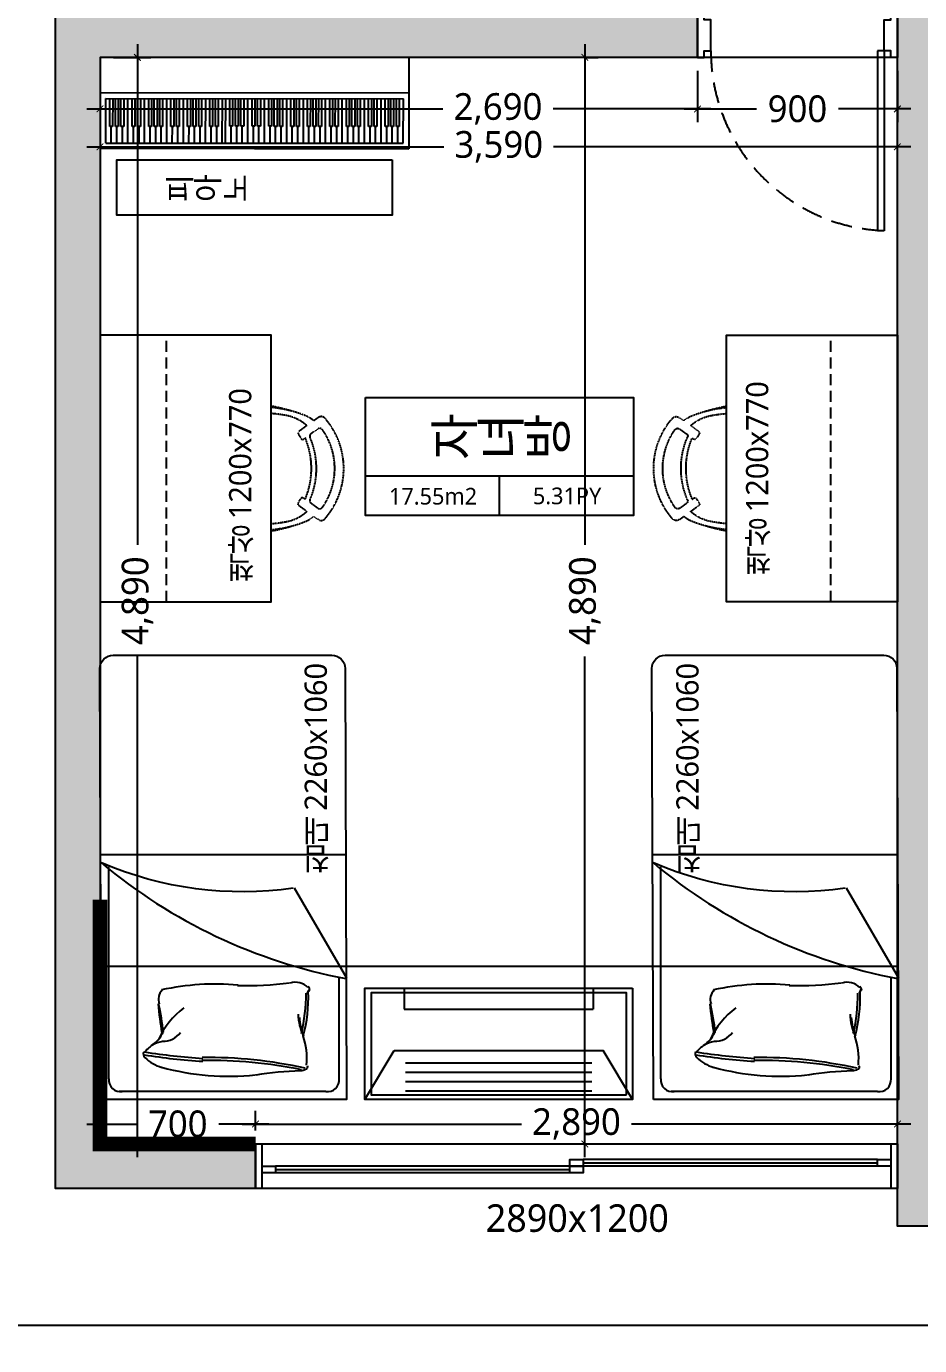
# Model space of a CAD drawing. Header units: millimetres. Extents: x -41292 to 298682, y -22072 to 33155.
# Drawn here: x 279927 to 283948, y 812 to 6749 of the extents above; entities that cross this region are included whole.
import ezdxf
from ezdxf.enums import TextEntityAlignment as Align

# ---------------------------------------------------------------- set-up
doc = ezdxf.new("R2010")
doc.units = ezdxf.units.MM
for name, pattern in [('( Hidden )', [0.375, 0.25, -0.125]), ('CONT', [2, 1, 1]), ('DASHED2', [0.375, 0.25, -0.125]), ('HID', [2.3, 1.5, -0.8]), ('HID1', [0.375, 0.25, -0.125]), ('HIDDEN', [9.525, 6.35, -3.175])]:
    doc.linetypes.add(name, pattern=pattern)
for name, color, linetype in [('0-ELC TEXT', 7, 'Continuous'), ('03-TEXT', 3, 'Continuous'), ('7. 가구블록', 8, 'Continuous'), ('FORM(YOURNAME)-11', 1, 'Continuous'), ('fur', 6, 'Continuous'), ('P-门', 4, 'Continuous'), ('S-DIM', 7, 'Continuous'), ('TEX', 3, 'Continuous'), ('벽1', 2, 'Continuous'), ('인테리어_가구_사입', 5, 'HID1'), ('인테리어_가구_제작', 6, 'Continuous'), ('인테리어_기타', 8, 'Continuous'), ('인테리어_치수_내부', 8, 'Continuous'), ('인테리어_해치_벽체', 8, 'Continuous'), ('창호', 4, 'Continuous'), ('틀', 8, 'Continuous')]:
    doc.layers.add(name, color=color, linetype=linetype)
doc.layers.add('HACTH', color=8, linetype='Continuous', lineweight=0)
doc.layers.add('인테리어_가구_보유', color=8, linetype='DASHED2', lineweight=0)
doc.styles.add('HY 울릉도 L', font='@Microsoft JhengHei UI Light.ttf')
doc.styles.add('YOURNAME', font='@Microsoft JhengHei UI Light.ttf')
doc.styles.add('넥슨고딕', font='@Microsoft JhengHei Light.ttf')
doc.styles.add('돋움', font='malgun.ttf')
doc.styles.add('코레일둥고', font='@Microsoft JhengHei Light.ttf')
doc.dimstyles.new('50', dxfattribs={"dimscale": 50, "dimtxt": 2.5, "dimasz": 2.5, "dimexe": 1.25, "dimexo": 2, "dimtad": 0, "dimdec": 0, "dimtxsty": '넥슨고딕', "dimblk": 'DOTSMALL', "dimcen": 2.5, "dimclrd": 1, "dimclre": 1, "dimclrt": 2, "dimadec": 0, "dimazin": 0, "dimtfac": 1, "dimtdec": 0, "dimtix": 1, "dimtmove": 0, "dimatfit": 3, "dimldrblk": 'DOTSMALL', "dimfxl": 1.25, "dimarcsym": 0})
doc.dimstyles.new('60', dxfattribs={"dimscale": 60, "dimtxt": 2, "dimasz": 0.5, "dimexe": 1, "dimexo": 1, "dimgap": 1, "dimtad": 0, "dimdec": 0, "dimrnd": 0.05, "dimdsep": 46, "dimlunit": 6, "dimtxsty": 'HY 울릉도 L', "dimblk": 'ARCHTICK', "dimcen": 2.5, "dimdle": 1, "dimclrd": 1, "dimclre": 1, "dimclrt": 2, "dimadec": 0, "dimazin": 0, "dimtfac": 1, "dimtdec": 0, "dimtix": 1, "dimtmove": 2, "dimatfit": 3, "dimldrblk": 'ARCHTICK', "dimfxl": 1, "dimlwd": -1, "dimlwe": -1, "dimarcsym": 0})

# ---------------------------------------------------------------- blocks, each defined once
blk = doc.blocks.new('FORM-ELEVATION')
at = {"layer": 'Defpoints'}
blk.add_lwpolyline([(-8309, 33708), (61071, 33708), (61071, -19692), (-8309, -19692)], close=True, dxfattribs=at)
at = {"layer": 'FORM(YOURNAME)-11', "color": 3, "style": 'YOURNAME'}
for tag, height, p in [('1', 451, (71041, -1219)), ('2', 451, (71041, -1863)), ('3', 451, (71041, -3150)), ('4', 451, (71041, -5081)), ('5', 515, (71041, -7398)), ('6', 515, (71041, -9650)), ('7', 515, (71041, -11903)), ('8', 515, (71041, -14155)), ('9', 515, (71041, -16408)), ('10', 515, (66791, -18596)), ('11', 515, (71041, -18660)), ('12', 515, (66791, -20848)), ('13', 515, (71041, -20848))]:
    blk.add_attdef(tag, text='', height=height, dxfattribs=at).set_placement(p, align=Align.MIDDLE_RIGHT)
blk = doc.blocks.new('fjk')
at = {"layer": '7. 가구블록', "color": 8, "linetype": 'Continuous', "ltscale": 4}
for p, q in [((335504.1, 20577.6), (335504.1, 21681)), ((334495.8, 20611), (334950.9, 20611))]:
    blk.add_line(p, q, dxfattribs=at)
blk.add_lwpolyline([(334402.4, 21681), (336343, 21687.9, -0.414214), (336402.4, 21628.5), (336402.4, 20643.8, -0.414214), (336343, 20584.5), (334402.4, 20577.6)], format="xyb", close=True, dxfattribs=at)
for points in [[(335353.2, 20817.4, -0.136238), (335467, 21681, 0.127708), (334947.1, 20581.4)], [(334617.1, 21491.1, 0.34633), (334592, 21485.5, 0.127623), (334547.2, 21409.4)], [(334663.3, 21407, 0.087806), (334646.8, 21451.4, 0.09201), (334614.4, 21488.8)], [(334553.9, 20755.4, -0.504232), (334537.1, 20762.6, -0.091574), (334531, 20785.3, 0.037556), (334512.8, 20985.7)], [(334771.5, 20789.8, 0.076247), (334687.5, 20772.3, 0.072199), (334886.4, 20749.8)]]:
    blk.add_lwpolyline(points, format="xyb", dxfattribs=at)
for points in [[(334495.8, 21647.6), (335449.9, 21647.6)], [(334438, 20671.1), (334438, 21601.3)], [(335355, 20813.4), (334949.9, 20577.6)]]:
    blk.add_lwpolyline(points, dxfattribs=at)
for centre, radius, start, end in [((334491, 21594.4), 53.4, 84.76399, 187.39786), ((337415.7, 21046.3), 2846.9, 171.04952, 176.39425), ((337415.6, 21046.3), 2833.5, 171.04391, 176.39431), ((334742.9, 21507.9), 109.1, 210.18827, 248.4701), ((335624.9, 21110.4), 1117.8, 164.41316, 186.31311), ((334760.5, 21402.5), 95.7, 177.21824, 234.20438), ((334518.1, 21088), 370.5, 36.75091, 65.28629), ((334713.6, 21455), 51.2, 251.54653, 260.02171), ((334982, 19788), 1645.1, 95.19899, 99.77848), ((334596.5, 22433.7), 1036.9, 275.95081, 283.20596), ((334854.1, 21369.2), 55.6, 44.15738, 112.05836), ((333795.9, 21167.9), 1126.2, 354.82082, 12.43184), ((332515, 21197.3), 2063.6, 348.33328, 0.87253), ((332594.3, 21202.7), 1997.5, 347.30767, 0.72229), ((336434.4, 21022.7), 1518.8, 178.24223, 187.13747), ((334786.6, 20579.3), 215.9, 89.88243, 117.49658), ((334874.8, 21512.3), 752.2, 256.5056, 270.46781), ((334852.3, 20807.3), 77.9, 314.38258, 17.91105), ((334587.6, 21061.4), 304.9, 264.36732, 289.35022), ((334879.3, 20734.4), 20, 19.64131, 86.13063), ((334899.2, 20754.8), 11.1, 211.02913, 344.69943), ((334491, 20664.2), 53.4, 172.60214, 275.23601)]:
    blk.add_arc(centre, radius, start, end, dxfattribs=at)
blk = doc.blocks.new('책상의자')
at = {"layer": '인테리어_가구_사입', "color": 8, "linetype": '( Hidden )', "ltscale": 5}
for p, q in [((113786.8, 53823.7), (113807.4, 53809.3)), ((113788.9, 53772.6), (113820.9, 53749.4)), ((113838.2, 53786.6), (113874.9, 53760.9)), ((113877.5, 53748.9), (113865.7, 53729.5)), ((113846.1, 53731.5), (113852.8, 53726.8)), ((113788.4, 53415.1), (113820.7, 53437.8)), ((113845.5, 53456.1), (113852.2, 53460.8)), ((113876.9, 53438.7), (113865.1, 53458.1)), ((113786.3, 53363.9), (113807.5, 53378.7)), ((113839.2, 53400.4), (113874.3, 53426.6))]:
    blk.add_line(p, q, dxfattribs=at)
for centre, radius, start, end in [((114046, 53333.6), 537.1, 94.95112, 113.25942), ((114223.6, 52767.3), 1130.5, 101.42645, 106.46528), ((114017.1, 53593.5), 344.7, 138.99792, 220.93662), ((113774.1, 53804.9), 22.6, 55.92547, 139.26324), ((113889.8, 53714), 126, 116.2601, 130.74226), ((113965.2, 53647.6), 188.2, 97.4888, 132.39103), ((114031, 53338.1), 504.3, 93.55608, 100.31972), ((114017.1, 53593.5), 304.1, 145.15722, 214.75902), ((113780.5, 53760.4), 14.6, 55.47965, 152.36085), ((114150.9, 53593.5), 355.5, 156.66015, 203.3178), ((113813.6, 53739.7), 12, 333.66039, 52.92106), ((113869.7, 53753.5), 9.04, 328.70546, 55.01342), ((114173.5, 53593.5), 355.5, 157.15345, 202.73708), ((113858, 53734.2), 9.04, 235.01257, 328.70596), ((113813.5, 53447.4), 12, 307.10505, 26.36583), ((113857.4, 53453.4), 9.04, 31.32015, 125.01273), ((113869.2, 53434), 9.04, 305.01273, 31.32056), ((113780, 53427.3), 14.6, 207.66573, 304.54663), ((113890, 53474), 126, 229.13147, 243.76606), ((113965.2, 53540.1), 188.2, 227.93247, 262.53731), ((113773.6, 53382.6), 22.6, 220.76316, 304.10051), ((114045.9, 53854), 537.1, 246.76669, 265.06158), ((114223.3, 54420.5), 1130.5, 253.56083, 258.59303), ((114030.8, 53849.6), 504.3, 259.70639, 266.45719)]:
    blk.add_arc(centre, radius, start, end, dxfattribs=at)
blk = doc.blocks.new('wkrdms')
at = {"layer": 'TEX', "color": 240, "true_color": 0xed1f24}
blk.add_lwpolyline([(124696.8, 19078.4), (124696.8, 18618.4), (123546.8, 18618.4), (123546.8, 19078.4)], close=True, dxfattribs=at)
at = {"layer": '인테리어_치수_내부'}
for points in [[(124724.3, 18597.4), (124724.3, 19099.4), (123519.3, 19099.4), (123519.3, 18597.4), (124724.3, 18597.4)], [(123519.3, 19099.4), (123651.8, 18878.4)], [(123702, 19060.1), (124541.6, 19060.1)], [(124724.3, 19099.4), (124591.7, 18878.4)], [(123702, 19017.9), (124541.6, 19017.9)], [(123702, 18975.8), (124541.6, 18975.8)], [(123702, 18933.7), (124541.6, 18933.7)], [(123651.8, 18878.4), (124591.7, 18878.4)], [(123696.6, 18597.4), (123696.6, 18692)], [(123696.6, 18692), (124547, 18692)], [(124547, 18597.4), (124547, 18692)]]:
    blk.add_lwpolyline(points, dxfattribs=at)
blk = doc.blocks.new('asesdxd')
at = {"layer": 'P-门', "linetype": 'HIDDEN', "ltscale": 15}
blk.add_arc((79426, 6639.4), 810, 180, 267.87745, dxfattribs=at)
at = {"layer": '창호'}
for p, q in [((78556, 6609.4), (78556, 6809.4)), ((79456, 6809.4), (79456, 6609.4)), ((79456, 6609.4), (79456, 6809.4)), ((79456, 6609.4), (78556, 6609.4)), ((79366, 6639.4), (79366, 5830)), ((79396, 6639.4), (79366, 6639.4)), ((79396, 6639.4), (79396, 5829.4)), ((79396, 5829.4), (79366, 5829.4)), ((77981, 1619.4), (76656, 1619.4)), ((79366, 1649.4), (78041, 1649.4)), ((79366, 1619.4), (78041, 1619.4)), ((77981, 1589.4), (76656, 1589.4))]:
    blk.add_line(p, q, dxfattribs=at)
for points in [[(78556, 6609.4), (78586, 6609.4), (78586, 6639.4), (78616, 6639.4), (78616, 6779.4), (78586, 6779.4), (78586, 6809.4), (78556, 6809.4), (78556, 6609.4)], [(79456, 6609.4), (79426, 6609.4), (79426, 6639.4), (79396, 6639.4), (79396, 6779.4), (79426, 6779.4), (79426, 6809.4), (79456, 6809.4), (79456, 6609.4)]]:
    blk.add_lwpolyline(points, dxfattribs=at)
at = {"layer": '틀'}
for p, q in [((76566, 1719.4), (79456, 1719.4)), ((76566, 1519.4), (76566, 1719.4)), ((76596, 1519.4), (76596, 1719.4)), ((79426, 1719.4), (79426, 1519.4)), ((79456, 1719.4), (79456, 1519.4)), ((76656, 1604.4), (77981, 1604.4)), ((78041, 1634.4), (79366, 1634.4)), ((79456, 1519.4), (76566, 1519.4))]:
    blk.add_line(p, q, dxfattribs=at)
for points in [[(76596, 1589.4), (76596, 1619.4), (76656, 1619.4), (76656, 1589.4)], [(77981, 1619.4), (77981, 1649.4), (78041, 1649.4), (78041, 1619.4)], [(77981, 1589.4), (77981, 1619.4), (78041, 1619.4), (78041, 1589.4)], [(79366, 1619.4), (79366, 1649.4), (79426, 1649.4), (79426, 1619.4)]]:
    blk.add_lwpolyline(points, close=True, dxfattribs=at)
blk = doc.blocks.new('cvldksih')
at = {"layer": 'fur', "color": 8}
for p, q in [((322908.6, 20529.8), (321518.6, 20531.9)), ((321518.6, 20531.9), (321519.1, 20123.2)), ((322908.6, 20531.1), (322909.1, 20121.1)), ((322908.8, 20371.1), (321518.8, 20373.2)), ((321544.1, 20146.6), (321544.3, 20346.6)), ((321544.3, 20346.6), (322884.3, 20346.3)), ((321562.9, 20221.6), (321563, 20346.6)), ((321575.5, 20346.5), (321575.4, 20221.5)), ((321587.9, 20221.5), (321588, 20346.5)), ((321600.5, 20346.5), (321600.4, 20221.5)), ((321612.9, 20221.5), (321613, 20346.5)), ((321625.5, 20346.5), (321625.4, 20221.5)), ((321644.1, 20146.5), (321644.3, 20346.5)), ((321662.9, 20221.4), (321663, 20346.4)), ((321675.5, 20346.4), (321675.4, 20221.4)), ((321687.9, 20221.4), (321688, 20346.4)), ((321700.5, 20346.4), (321700.4, 20221.4)), ((321719.1, 20146.4), (321719.3, 20346.4)), ((321737.9, 20221.4), (321738, 20346.4)), ((321750.5, 20346.3), (321750.4, 20221.3)), ((321762.9, 20221.3), (321763, 20346.3)), ((321775.5, 20346.3), (321775.4, 20221.3)), ((321787.9, 20221.3), (321788, 20346.3)), ((321800.5, 20346.3), (321800.4, 20221.3)), ((321819.1, 20146.3), (321819.3, 20346.3)), ((321837.9, 20221.2), (321838, 20346.2)), ((321850.5, 20346.2), (321850.4, 20221.2)), ((321862.9, 20221.2), (321863, 20346.2)), ((321875.5, 20346.2), (321875.4, 20221.2)), ((321894.1, 20146.2), (321894.3, 20346.2)), ((321912.9, 20221.2), (321913, 20346.2)), ((321925.5, 20346.1), (321925.4, 20221.1)), ((321937.9, 20221.1), (321938, 20346.1)), ((321950.5, 20346.1), (321950.4, 20221.1)), ((321962.9, 20221.1), (321963, 20346.1)), ((321975.5, 20346.1), (321975.4, 20221.1)), ((321994.1, 20146.1), (321994.3, 20346.1)), ((322012.9, 20221), (322013, 20346)), ((322025.5, 20346), (322025.4, 20221)), ((322037.9, 20221), (322038, 20346)), ((322050.5, 20346), (322050.4, 20221)), ((322069.1, 20146), (322069.3, 20346)), ((322084.1, 20147.2), (322084.3, 20347.2)), ((322102.9, 20222.2), (322103, 20347.2)), ((322115.5, 20347.2), (322115.4, 20222.2)), ((322127.9, 20222.2), (322128, 20347.2)), ((322140.5, 20347.1), (322140.4, 20222.1)), ((322152.9, 20222.1), (322153, 20347.1)), ((322165.5, 20347.1), (322165.4, 20222.1)), ((322184.1, 20147.1), (322184.3, 20347.1)), ((322202.9, 20222.1), (322203, 20347.1)), ((322215.5, 20347), (322215.4, 20222)), ((322227.9, 20222), (322228, 20347)), ((322240.5, 20347), (322240.4, 20222)), ((322259.1, 20147), (322259.3, 20347)), ((322277.9, 20222), (322278, 20347)), ((322290.5, 20347), (322290.4, 20222)), ((322302.9, 20221.9), (322303, 20346.9)), ((322315.5, 20346.9), (322315.4, 20221.9)), ((322327.9, 20221.9), (322328, 20346.9)), ((322340.5, 20346.9), (322340.4, 20221.9)), ((322359.1, 20146.9), (322359.3, 20346.9)), ((322377.9, 20221.9), (322378, 20346.9)), ((322390.5, 20346.8), (322390.4, 20221.8)), ((322402.9, 20221.8), (322403, 20346.8)), ((322415.5, 20346.8), (322415.4, 20221.8)), ((322434.1, 20146.8), (322434.3, 20346.8)), ((322452.9, 20221.8), (322453, 20346.8)), ((322465.5, 20346.8), (322465.4, 20221.8)), ((322477.9, 20221.7), (322478, 20346.7)), ((322490.5, 20346.7), (322490.4, 20221.7)), ((322502.9, 20221.7), (322503, 20346.7)), ((322515.5, 20346.7), (322515.4, 20221.7)), ((322534.1, 20146.7), (322534.3, 20346.7)), ((322552.9, 20221.7), (322553, 20346.7)), ((322565.5, 20346.6), (322565.4, 20221.6)), ((322577.9, 20221.6), (322578, 20346.6)), ((322590.5, 20346.6), (322590.4, 20221.6)), ((322609.1, 20146.6), (322609.3, 20346.6)), ((322627.9, 20221.6), (322628, 20346.6)), ((322640.5, 20346.6), (322640.4, 20221.6)), ((322652.9, 20221.5), (322653, 20346.5)), ((322665.5, 20346.5), (322665.4, 20221.5)), ((322677.9, 20221.5), (322678, 20346.5)), ((322690.5, 20346.5), (322690.4, 20221.5)), ((322709.1, 20146.5), (322709.3, 20346.5)), ((322727.9, 20221.4), (322728, 20346.4)), ((322740.5, 20346.4), (322740.4, 20221.4)), ((322752.9, 20221.4), (322753, 20346.4)), ((322765.5, 20346.4), (322765.4, 20221.4)), ((322784.1, 20146.4), (322784.3, 20346.4)), ((322802.9, 20221.4), (322803, 20346.4)), ((322815.5, 20346.3), (322815.4, 20221.3)), ((322827.9, 20221.3), (322828, 20346.3)), ((322840.5, 20346.3), (322840.4, 20221.3)), ((322852.9, 20221.3), (322853, 20346.3)), ((322865.5, 20346.3), (322865.4, 20221.3)), ((322884.1, 20146.3), (322884.3, 20346.3)), ((321569.2, 20221.6), (321562.9, 20221.6)), ((321569.1, 20146.6), (321569.2, 20221.6)), ((321575.4, 20221.5), (321569.2, 20221.6)), ((321594.2, 20221.5), (321587.9, 20221.5)), ((321594.1, 20146.5), (321594.2, 20221.5)), ((321600.4, 20221.5), (321594.2, 20221.5)), ((321619.2, 20221.5), (321612.9, 20221.5)), ((321619.1, 20146.5), (321619.2, 20221.5)), ((321625.4, 20221.5), (321619.2, 20221.5)), ((321669.2, 20221.4), (321662.9, 20221.4)), ((321669.1, 20146.4), (321669.2, 20221.4)), ((321675.4, 20221.4), (321669.2, 20221.4)), ((321694.2, 20221.4), (321687.9, 20221.4)), ((321694.1, 20146.4), (321694.2, 20221.4)), ((321700.4, 20221.4), (321694.2, 20221.4)), ((321744.2, 20221.3), (321737.9, 20221.4)), ((321744.1, 20146.3), (321744.2, 20221.3)), ((321750.4, 20221.3), (321744.2, 20221.3)), ((321769.2, 20221.3), (321762.9, 20221.3)), ((321769.1, 20146.3), (321769.2, 20221.3)), ((321775.4, 20221.3), (321769.2, 20221.3)), ((321794.2, 20221.3), (321787.9, 20221.3)), ((321794.1, 20146.3), (321794.2, 20221.3)), ((321800.4, 20221.3), (321794.2, 20221.3)), ((321844.2, 20221.2), (321837.9, 20221.2)), ((321844.1, 20146.2), (321844.2, 20221.2)), ((321850.4, 20221.2), (321844.2, 20221.2)), ((321869.2, 20221.2), (321862.9, 20221.2)), ((321869.1, 20146.2), (321869.2, 20221.2)), ((321875.4, 20221.2), (321869.2, 20221.2)), ((321919.2, 20221.1), (321912.9, 20221.2)), ((321919.1, 20146.1), (321919.2, 20221.1)), ((321925.4, 20221.1), (321919.2, 20221.1)), ((321944.2, 20221.1), (321937.9, 20221.1)), ((321944.1, 20146.1), (321944.2, 20221.1)), ((321950.4, 20221.1), (321944.2, 20221.1)), ((321969.2, 20221.1), (321962.9, 20221.1)), ((321969.1, 20146.1), (321969.2, 20221.1)), ((321975.4, 20221.1), (321969.2, 20221.1)), ((322019.2, 20221), (322012.9, 20221)), ((322019.1, 20146), (322019.2, 20221)), ((322025.4, 20221), (322019.2, 20221)), ((322044.2, 20221), (322037.9, 20221)), ((322044.1, 20146), (322044.2, 20221)), ((322050.4, 20221), (322044.2, 20221)), ((322109.2, 20222.2), (322102.9, 20222.2)), ((322109.1, 20147.2), (322109.2, 20222.2)), ((322115.4, 20222.2), (322109.2, 20222.2)), ((322134.2, 20222.1), (322127.9, 20222.2)), ((322134.1, 20147.1), (322134.2, 20222.1)), ((322140.4, 20222.1), (322134.2, 20222.1)), ((322159.2, 20222.1), (322152.9, 20222.1)), ((322159.1, 20147.1), (322159.2, 20222.1)), ((322165.4, 20222.1), (322159.2, 20222.1)), ((322209.2, 20222.1), (322202.9, 20222.1)), ((322209.1, 20147.1), (322209.2, 20222.1)), ((322215.4, 20222), (322209.2, 20222.1)), ((322234.2, 20222), (322227.9, 20222)), ((322234.1, 20147), (322234.2, 20222)), ((322240.4, 20222), (322234.2, 20222)), ((322284.2, 20222), (322277.9, 20222)), ((322284.1, 20147), (322284.2, 20222)), ((322290.4, 20222), (322284.2, 20222)), ((322309.2, 20221.9), (322302.9, 20221.9)), ((322309.1, 20146.9), (322309.2, 20221.9)), ((322315.4, 20221.9), (322309.2, 20221.9)), ((322334.2, 20221.9), (322327.9, 20221.9)), ((322334.1, 20146.9), (322334.2, 20221.9)), ((322340.4, 20221.9), (322334.2, 20221.9)), ((322384.2, 20221.9), (322377.9, 20221.9)), ((322384.1, 20146.9), (322384.2, 20221.9)), ((322390.4, 20221.8), (322384.2, 20221.9)), ((322409.2, 20221.8), (322402.9, 20221.8)), ((322409.1, 20146.8), (322409.2, 20221.8)), ((322415.4, 20221.8), (322409.2, 20221.8)), ((322459.2, 20221.8), (322452.9, 20221.8)), ((322459.1, 20146.8), (322459.2, 20221.8)), ((322465.4, 20221.8), (322459.2, 20221.8)), ((322484.2, 20221.7), (322477.9, 20221.7)), ((322484.1, 20146.7), (322484.2, 20221.7)), ((322490.4, 20221.7), (322484.2, 20221.7)), ((322509.2, 20221.7), (322502.9, 20221.7)), ((322509.1, 20146.7), (322509.2, 20221.7)), ((322515.4, 20221.7), (322509.2, 20221.7)), ((322559.2, 20221.6), (322552.9, 20221.7)), ((322559.1, 20146.6), (322559.2, 20221.6)), ((322565.4, 20221.6), (322559.2, 20221.6)), ((322584.2, 20221.6), (322577.9, 20221.6)), ((322584.1, 20146.6), (322584.2, 20221.6)), ((322590.4, 20221.6), (322584.2, 20221.6)), ((322634.2, 20221.6), (322627.9, 20221.6)), ((322634.1, 20146.6), (322634.2, 20221.6)), ((322640.4, 20221.6), (322634.2, 20221.6)), ((322659.2, 20221.5), (322652.9, 20221.5)), ((322659.1, 20146.5), (322659.2, 20221.5)), ((322665.4, 20221.5), (322659.2, 20221.5)), ((322684.2, 20221.5), (322677.9, 20221.5)), ((322684.1, 20146.5), (322684.2, 20221.5)), ((322690.4, 20221.5), (322684.2, 20221.5)), ((322734.2, 20221.4), (322727.9, 20221.4)), ((322734.1, 20146.4), (322734.2, 20221.4)), ((322740.4, 20221.4), (322734.2, 20221.4)), ((322759.2, 20221.4), (322752.9, 20221.4)), ((322759.1, 20146.4), (322759.2, 20221.4)), ((322765.4, 20221.4), (322759.2, 20221.4)), ((322809.2, 20221.4), (322802.9, 20221.4)), ((322809.1, 20146.4), (322809.2, 20221.4)), ((322815.4, 20221.3), (322809.2, 20221.4)), ((322834.2, 20221.3), (322827.9, 20221.3)), ((322834.1, 20146.3), (322834.2, 20221.3)), ((322840.4, 20221.3), (322834.2, 20221.3)), ((322859.2, 20221.3), (322852.9, 20221.3)), ((322859.1, 20146.3), (322859.2, 20221.3)), ((322865.4, 20221.3), (322859.2, 20221.3)), ((321544.1, 20146.6), (322884.1, 20146.3)), ((321519.1, 20123.2), (322909.1, 20121.1))]:
    blk.add_line(p, q, dxfattribs=at)
blk.add_lwpolyline([(322834.1, 20071.7), (322834.1, 19821.7), (321593.6, 19821.7), (321593.6, 20071.7)], close=True, dxfattribs=at)
blk = doc.blocks.new('_ArchTick')
at = {"color": 0, "linetype": 'ByBlock', "const_width": 0.15}
blk.add_lwpolyline([(-0.5, -0.5), (0.5, 0.5)], dxfattribs=at)
blk = doc.blocks.new('*D476')
at = {"layer": 'Defpoints', "color": 0, "transparency": 16777216}
for p in [(280258.4, 6535.7), (282948.4, 6535.7), (282948.4, 6377.8)]:
    blk.add_point(p, dxfattribs=at)
at = {"layer": 'S-DIM', "color": 1, "transparency": 16777216}
for p, q in [((280258.4, 6475.7), (280258.4, 6317.8)), ((282948.4, 6475.7), (282948.4, 6317.8)), ((280198.4, 6377.8), (281802.4, 6377.8)), ((283008.4, 6377.8), (282298.2, 6377.8))]:
    blk.add_line(p, q, dxfattribs=at)
at = {"layer": 'S-DIM', "color": 1, "transparency": 16777216, "xscale": 30, "yscale": 30, "zscale": 30, "rotation": 180}
blk.add_blockref('_ArchTick', (280258.4, 6377.8), dxfattribs=at)
at = {"layer": 'S-DIM', "color": 1, "transparency": 16777216, "xscale": 30, "yscale": 30, "zscale": 30}
blk.add_blockref('_ArchTick', (282948.4, 6377.8), dxfattribs=at)
at = {"layer": 'S-DIM', "color": 2, "transparency": 16777216, "insert": (282050.3, 6377.8), "char_height": 120, "attachment_point": 5, "style": 'HY 울릉도 L'}
blk.add_mtext('2,690', dxfattribs=at)
blk = doc.blocks.new('*D477')
at = {"layer": 'Defpoints', "color": 0, "transparency": 16777216}
for p in [(282948.4, 6609.4), (283848.4, 6609.4), (283848.4, 6377.8)]:
    blk.add_point(p, dxfattribs=at)
at = {"layer": 'S-DIM', "color": 1, "transparency": 16777216}
for p, q in [((282948.4, 6549.4), (282948.4, 6317.8)), ((283848.4, 6549.4), (283848.4, 6317.8)), ((282888.4, 6377.8), (283213.9, 6377.8)), ((283908.4, 6377.8), (283582.9, 6377.8))]:
    blk.add_line(p, q, dxfattribs=at)
at = {"layer": 'S-DIM', "color": 1, "transparency": 16777216, "xscale": 30, "yscale": 30, "zscale": 30, "rotation": 180}
blk.add_blockref('_ArchTick', (282948.4, 6377.8), dxfattribs=at)
at = {"layer": 'S-DIM', "color": 1, "transparency": 16777216, "xscale": 30, "yscale": 30, "zscale": 30}
blk.add_blockref('_ArchTick', (283848.4, 6377.8), dxfattribs=at)
at = {"layer": 'S-DIM', "color": 2, "transparency": 16777216, "insert": (283398.4, 6377.8), "char_height": 120, "attachment_point": 5, "style": 'HY 울릉도 L'}
blk.add_mtext('900', dxfattribs=at)
blk = doc.blocks.new('*D478')
at = {"layer": 'Defpoints', "color": 0, "transparency": 16777216}
for p in [(280258.4, 6207.2), (283848.4, 6207.2), (283848.4, 6207.2)]:
    blk.add_point(p, dxfattribs=at)
at = {"layer": 'S-DIM', "color": 1, "transparency": 16777216}
for p, q in [((280198.4, 6207.2), (281806.2, 6207.2)), ((283908.4, 6207.2), (282300.5, 6207.2))]:
    blk.add_line(p, q, dxfattribs=at)
at = {"layer": 'S-DIM', "color": 1, "transparency": 16777216, "xscale": 30, "yscale": 30, "zscale": 30, "rotation": 180}
blk.add_blockref('_ArchTick', (280258.4, 6207.2), dxfattribs=at)
at = {"layer": 'S-DIM', "color": 1, "transparency": 16777216, "xscale": 30, "yscale": 30, "zscale": 30}
blk.add_blockref('_ArchTick', (283848.4, 6207.2), dxfattribs=at)
at = {"layer": 'S-DIM', "color": 2, "transparency": 16777216, "insert": (282053.4, 6207.2), "char_height": 120, "attachment_point": 5, "style": 'HY 울릉도 L'}
blk.add_mtext('3,590', dxfattribs=at)
blk = doc.blocks.new('*D507')
at = {"layer": 'Defpoints', "color": 0, "transparency": 16777216}
for p in [(282377.8, 6609.4), (282377.8, 1719.4), (282441.2, 1719.4)]:
    blk.add_point(p, dxfattribs=at)
at = {"layer": 'S-DIM', "color": 1, "transparency": 16777216}
for p, q in [((282441.2, 6669.4), (282441.2, 4415.7)), ((282437.8, 6609.4), (282501.2, 6609.4)), ((282441.2, 1659.4), (282441.2, 3913.1)), ((282437.8, 1719.4), (282501.2, 1719.4))]:
    blk.add_line(p, q, dxfattribs=at)
at = {"layer": 'S-DIM', "color": 1, "transparency": 16777216, "xscale": 30, "yscale": 30, "zscale": 30}
for p, rotation in [((282441.2, 6609.4), 90), ((282441.2, 1719.4), 270)]:
    blk.add_blockref('_ArchTick', p, dxfattribs=dict(at, rotation=rotation))
at = {"layer": 'S-DIM', "color": 2, "transparency": 16777216, "insert": (282441.2, 4164.4), "char_height": 120, "attachment_point": 5, "rotation": 90, "style": 'HY 울릉도 L'}
blk.add_mtext('4,890', dxfattribs=at)
blk = doc.blocks.new('ahewusgdfe')
at = {"layer": '인테리어_해치_벽체'}
h = blk.add_hatch(color=256, dxfattribs=at)
h.dxf.hatch_style = 1
h.paths.add_polyline_path([(308658.4, 13709.4), (308658.4, 13509.4), (308758.4, 13509.4), (308758.4, 8289.4), (308958.4, 8289.4), (308958.4, 10899.4), (309033.4, 10899.4), (309033.4, 12289.4), (308958.4, 12289.4), (308958.4, 13709.4)])
h.paths.add_polyline_path([(306848.4, 12189.4), (307858.4, 12189.4), (307858.4, 11979.4), (306848.4, 11979.4)])
h.paths.add_polyline_path([(311628.4, 6889.4), (311068.4, 6889.4), (311068.4, 8189.4), (311958.4, 8189.4), (311958.4, 8289.4), (311858.4, 8289.4), (311858.4, 10769.4), (313378.4, 10769.4), (313378.4, 8289.4), (312758.4, 8289.4), (312758.4, 8189.4), (313378.4, 8189.4), (313378.4, 6789.4), (313238.4, 6789.4), (313238.4, 3139.4), (312358.4, 3139.4), (312358.4, 2939.4), (313238.4, 2939.4), (313238.4, 1839.4), (312358.4, 1839.4), (312358.4, 1639.4), (313538.4, 1639.4), (313538.4, 11019.4), (312438.4, 11019.4), (312438.4, 12289.4), (311573.4, 12289.4), (311573.4, 12089.4), (312238.4, 12089.4), (312238.4, 11334.4), (312028.4, 11334.4), (312028.4, 11119.4), (311658.4, 11119.4), (311658.4, 8489.4), (309858.4, 8489.4), (309858.4, 8289.4), (310778.4, 8289.4), (310778.4, 6889.4), (309948.4, 6889.4), (309948.4, 6689.4), (311628.4, 6689.4)])
h.paths.add_polyline_path([(308848.4, 2939.4), (309358.4, 2939.4), (309358.4, 3139.4), (309048.4, 3139.4), (309048.4, 6889.4), (308848.4, 6889.4)])
h.paths.add_polyline_path([(308848.4, 1839.4), (308958.4, 1839.4), (308958.4, 1349.4), (308848.4, 1349.4)])
h.paths.add_polyline_path([(303848.4, 6809.4), (304048.4, 6809.4), (304048.4, 1349.4), (303848.4, 1349.4)])
h.paths.add_polyline_path([(302948.4, 6809.4), (302948.4, 6609.4), (300258.4, 6609.4), (300258.4, 1719.4), (300958.4, 1719.4), (300958.4, 1519.4), (300058.4, 1519.4), (300058.4, 6809.4)])
h.paths.add_polyline_path([(304008.4, 11839.4), (305108.4, 11839.4), (305108.4, 11079.4), (304008.4, 11079.4)], flags=16)
h.paths.add_polyline_path([(303258.4, 13209.4), (303888.4, 13209.4), (303888.4, 13709.4), (305198.4, 13709.4), (305198.4, 13509.4), (304008.4, 13509.4), (304008.4, 12049.4), (305158.4, 12049.4), (305158.4, 12189.4), (305848.4, 12189.4), (305848.4, 11979.4), (305308.4, 11979.4), (305308.4, 8339.4), (304358.4, 8339.4), (304358.4, 8539.4), (305108.4, 8539.4), (305108.4, 10879.4), (303558.4, 10879.4), (303558.4, 8339.4), (303358.4, 8339.4), (303358.4, 11019.4), (303908.4, 11019.4), (303908.4, 11839.4), (303358.4, 11839.4), (303358.4, 12049.4), (303688.4, 12049.4), (303688.4, 12269.4), (303908.4, 12269.4), (303908.4, 13009.4), (303258.4, 13009.4)])
h.paths.add_polyline_path([(300058.4, 13209.4), (300258.4, 13209.4), (300258.4, 8539.4), (302458.4, 8539.4), (302458.4, 8339.4), (300258.4, 8339.4), (300258.4, 7949.4), (300058.4, 7949.4)])
at = {"layer": '벽1'}
for points in [[(302948.4, 6809.4), (302948.4, 6609.4), (300258.4, 6609.4), (300258.4, 1719.4), (300958.4, 1719.4), (300958.4, 1519.4), (300058.4, 1519.4), (300058.4, 6809.4), (302948.4, 6809.4)], [(303848.4, 6809.4), (304048.4, 6809.4), (304048.4, 1349.4), (303848.4, 1349.4), (303848.4, 6809.4)]]:
    blk.add_lwpolyline(points, dxfattribs=at)
blk = doc.blocks.new('_DotSmall')
at = {"color": 0, "linetype": 'ByBlock', "const_width": 0.5}
blk.add_lwpolyline([(-0.0625, 0, 1), (0.0625, 0, 1)], format="xyb", close=True, dxfattribs=at)
blk = doc.blocks.new('*D578')
at = {"layer": 'Defpoints', "color": 0, "transparency": 16777216}
for p in [(289033.4, 12089.4), (289033.4, 8489.4), (289178, 8489.4), (275457.6, -11030.8), (275633.2, -11030.8), (275457.6, -11465.3)]:
    blk.add_point(p, dxfattribs=at)
at = {"layer": 'S-DIM', "color": 1, "transparency": 16777216}
for p, q in [((289178, 12149.4), (289178, 10001.5)), ((289093.4, 12089.4), (289238, 12089.4)), ((289178, 8429.4), (289178, 9507.2)), ((289093.4, 8489.4), (289238, 8489.4))]:
    blk.add_line(p, q, dxfattribs=at)
at = {"layer": 'S-DIM', "color": 1, "lineweight": -2, "transparency": 16777216}
for p, q in [((275557.6, -11030.8), (275695.7, -11030.8)), ((275633.2, -11030.8), (275633.2, -11085.8)), ((275633.2, -11465.3), (275633.2, -11410.2)), ((275557.6, -11465.3), (275695.7, -11465.3))]:
    blk.add_line(p, q, dxfattribs=at)
at = {"layer": 'S-DIM', "color": 1, "transparency": 16777216, "xscale": 30, "yscale": 30, "zscale": 30}
for p, rotation in [((289178, 12089.4), 90), ((289178, 8489.4), 270)]:
    blk.add_blockref('_ArchTick', p, dxfattribs=dict(at, rotation=rotation))
at = {"layer": 'S-DIM', "color": 1, "lineweight": -2, "transparency": 16777216, "xscale": 125, "yscale": 125, "zscale": 125}
for p, rotation in [((275633.2, -11030.8), 90), ((275633.2, -11465.3), 270)]:
    blk.add_blockref('_DotSmall', p, dxfattribs=dict(at, rotation=rotation))
at = {"layer": 'S-DIM', "color": 2, "transparency": 16777216, "attachment_point": 5, "rotation": 90}
for s, insert, char_height, style in [('3,600', (289178, 9754.4), 120, 'HY 울릉도 L'), ('435', (275633.2, -11248), 125, '넥슨고딕')]:
    blk.add_mtext(s, dxfattribs=dict(at, insert=insert, char_height=char_height, style=style))
blk = doc.blocks.new('*D602')
at = {"layer": 'Defpoints', "color": 0, "transparency": 16777216}
for p in [(283848.4, 1809.3), (280958.4, 1719.4), (283848.4, 1719.4)]:
    blk.add_point(p, dxfattribs=at)
at = {"layer": 'S-DIM', "color": 1, "transparency": 16777216}
for p, q in [((280958.4, 1779.4), (280958.4, 1869.3)), ((283848.4, 1779.4), (283848.4, 1869.3)), ((280898.4, 1809.3), (282155.4, 1809.3)), ((283908.4, 1809.3), (282651.3, 1809.3))]:
    blk.add_line(p, q, dxfattribs=at)
at = {"layer": 'S-DIM', "color": 1, "transparency": 16777216, "xscale": 30, "yscale": 30, "zscale": 30, "rotation": 180}
blk.add_blockref('_ArchTick', (280958.4, 1809.3), dxfattribs=at)
at = {"layer": 'S-DIM', "color": 1, "transparency": 16777216, "xscale": 30, "yscale": 30, "zscale": 30}
blk.add_blockref('_ArchTick', (283848.4, 1809.3), dxfattribs=at)
at = {"layer": 'S-DIM', "color": 2, "transparency": 16777216, "insert": (282403.4, 1809.3), "char_height": 120, "attachment_point": 5, "style": 'HY 울릉도 L'}
blk.add_mtext('2,890', dxfattribs=at)
blk = doc.blocks.new('*D603')
at = {"layer": 'Defpoints', "color": 0, "transparency": 16777216}
for p in [(280258.4, 1809.3), (280258.4, 1719.4), (280958.4, 1719.4)]:
    blk.add_point(p, dxfattribs=at)
at = {"layer": 'S-DIM', "color": 1, "transparency": 16777216}
for p, q in [((280258.4, 1779.4), (280258.4, 1869.3)), ((280958.4, 1779.4), (280958.4, 1869.3)), ((280198.4, 1809.3), (280424, 1809.3)), ((281018.4, 1809.3), (280792.8, 1809.3))]:
    blk.add_line(p, q, dxfattribs=at)
at = {"layer": 'S-DIM', "color": 1, "transparency": 16777216, "xscale": 30, "yscale": 30, "zscale": 30, "rotation": 180}
blk.add_blockref('_ArchTick', (280258.4, 1809.3), dxfattribs=at)
at = {"layer": 'S-DIM', "color": 1, "transparency": 16777216, "xscale": 30, "yscale": 30, "zscale": 30}
blk.add_blockref('_ArchTick', (280958.4, 1809.3), dxfattribs=at)
at = {"layer": 'S-DIM', "color": 2, "transparency": 16777216, "insert": (280608.4, 1809.3), "char_height": 120, "attachment_point": 5, "style": 'HY 울릉도 L'}
blk.add_mtext('700', dxfattribs=at)
blk = doc.blocks.new('*D604')
at = {"layer": 'Defpoints', "color": 0, "transparency": 16777216}
for p in [(280258.4, 6609.4), (280426.9, 6609.4), (280258.4, 1719.4)]:
    blk.add_point(p, dxfattribs=at)
at = {"layer": 'S-DIM', "color": 1, "transparency": 16777216}
for p, q in [((280426.9, 6669.4), (280426.9, 4415.7)), ((280318.4, 6609.4), (280486.9, 6609.4)), ((280426.9, 1659.4), (280426.9, 3913.1)), ((280318.4, 1719.4), (280486.9, 1719.4))]:
    blk.add_line(p, q, dxfattribs=at)
at = {"layer": 'S-DIM', "color": 1, "transparency": 16777216, "xscale": 30, "yscale": 30, "zscale": 30}
for p, rotation in [((280426.9, 6609.4), 90), ((280426.9, 1719.4), 270)]:
    blk.add_blockref('_ArchTick', p, dxfattribs=dict(at, rotation=rotation))
at = {"layer": 'S-DIM', "color": 2, "transparency": 16777216, "insert": (280426.9, 4164.4), "char_height": 120, "attachment_point": 5, "rotation": 90, "style": 'HY 울릉도 L'}
blk.add_mtext('4,890', dxfattribs=at)

msp = doc.modelspace()

# ---------------------------------------------------------------- linework, layer by layer
at = {"color": 244, "linetype": 'HID', "ltscale": 30, "true_color": 0x991b1e, "const_width": 65}
msp.add_lwpolyline([(280258.38, 2819.4), (280258.38, 1719.4), (280958.38, 1719.4)], dxfattribs=at)
at = {"layer": '인테리어_가구_제작', "color": 8, "linetype": 'DASHED2', "ltscale": 200}
for p, q in [((280558.38, 4159.4), (280558.38, 5359.4)), ((283548.38, 4159.4), (283548.38, 5359.4))]:
    msp.add_line(p, q, dxfattribs=at)
at = {"layer": '인테리어_가구_제작', "color": 8, "linetype": 'CONT', "ltscale": 200}
for points in [[(280258.38, 4159.4), (281028.38, 4159.4), (281028.38, 5359.4), (280258.38, 5359.4), (280258.38, 4159.4)], [(283848.38, 4159.4), (283078.38, 4159.4), (283078.38, 5359.4), (283848.38, 5359.4), (283848.38, 4159.4)], [(280258.38, 2519.4), (283848.38, 2519.4)]]:
    msp.add_lwpolyline(points, dxfattribs=at)
at = {"layer": '인테리어_기타', "color": 152, "true_color": 0x2776bb}
msp.add_line((282056.74, 4548.36), (282056.74, 4725.24), dxfattribs=at)
msp.add_lwpolyline([(281453.14, 5079), (282660.34, 5079), (282660.34, 4725.24), (281453.14, 4725.24)], close=True, dxfattribs=at)
msp.add_lwpolyline([(282660.34, 4725.24), (282660.34, 4548.36), (281453.14, 4548.36), (281453.14, 4725.24)], dxfattribs=at)

# ---------------------------------------------------------------- block references
for name, p in [('asesdxd', (204392.4, 0)), ('ahewusgdfe', (-20000, 0)), ('cvldksih', (-41260.21, -13922.51))]:
    msp.add_blockref(name, p)
at = {"color": 20, "xscale": -1, "rotation": 180}
msp.add_blockref('wkrdms', (157931.6, 21018.77), dxfattribs=at)
at = {"layer": 'HACTH', "rotation": 180}
msp.add_blockref('책상의자', (395028.07, 58352.94), dxfattribs=at)
at = {"layer": 'HACTH', "xscale": -1, "rotation": 180}
msp.add_blockref('책상의자', (169078.7, 58352.94), dxfattribs=at)
at = {"layer": '인테리어_가구_보유', "rotation": 90}
for p in [(301946, -332482.96), (304430.53, -332482.96)]:
    msp.add_blockref('fjk', p, dxfattribs=at)
at = {"layer": '인테리어_가구_제작', "color": 8, "linetype": 'CONT', "ltscale": 200, "xscale": 0.25, "yscale": 0.25, "zscale": 0.25}
msp.add_blockref('FORM-ELEVATION', (280008.82, 5826.1), dxfattribs=at)

# ---------------------------------------------------------------- texts
at = {"layer": '0-ELC TEXT', "style": '코레일둥고'}
msp.add_text('피아노', height=100, dxfattribs=at).set_placement((280548.13, 5974.99))
for s, p in [('책상 1200x770', (280939.36, 4246.08)), ('책상 1200x770', (283266.77, 4277.27)), ('침대 2260x1060', (281279.64, 2934.72)), ('침대 2260x1060', (282953.06, 2934.72))]:
    msp.add_text(s, height=100, rotation=90, dxfattribs=at).set_placement(p)
at = {"layer": '03-TEXT'}
for s, height, style, p in [('자녀방', 166.667, '코레일둥고', (282051.77, 4825.55)), ('17.55m2', 75, '넥슨고딕', (281757.72, 4597.25)), ('5.31PY', 75, '넥슨고딕', (282361.22, 4598.64))]:
    msp.add_text(s, height=height, dxfattribs=dict(at, style=style)).set_placement(p, align=Align.CENTER)
at = {"layer": '인테리어_기타', "color": 152, "true_color": 0x2776bb, "insert": (281871.04, 1447.91), "char_height": 123.9957, "attachment_point": 1, "style": '돋움'}
msp.add_mtext_dynamic_manual_height_columns('\\pxi-3,l4,t4;2890x1200', width=2076.8239, gutter_width=184.39, heights=[178.99], dxfattribs=at)

# ---------------------------------------------------------------- dimensions: what is measured, and where the dimension line sits
at = {"layer": 'S-DIM'}
for base, p1, p2, dimstyle, picture, middle in [((275633.18, -11030.75), (275457.59, -11465.28), (275457.59, -11030.75), '50', '*D578', (275633.18, -11248.02)), ((280426.87, 6609.4), (280258.38, 1719.4), (280258.38, 6609.4), '60', '*D604', (280426.87, 4164.4)), ((282441.23, 1719.4), (282377.83, 6609.4), (282377.83, 1719.4), '60', '*D507', (282441.23, 4164.4))]:
    dim = msp.add_linear_dim(base=base, p1=p1, p2=p2, angle=90, dimstyle=dimstyle, dxfattribs=at)
    dim.commit()
    dim.dimension.update_dxf_attribs({"geometry": picture, "text_midpoint": middle})
dim = msp.add_linear_dim(base=(289178.03, 8489.4), p1=(289033.38, 12089.4), p2=(289033.38, 8489.4), angle=90, dimstyle='60', dxfattribs=at)
dim.commit()
dim.dimension.update_dxf_attribs({"geometry": '*D578', "text_midpoint": (289178.03, 9754.37), "dimtype": 160})
for base, p1, p2, picture, middle in [((283848.38, 6377.77), (282948.38, 6609.4), (283848.38, 6609.4), '*D477', (283398.38, 6377.77)), ((283848.38, 6207.17), (280258.38, 6207.17), (283848.38, 6207.17), '*D478', (282053.38, 6207.17)), ((280258.38, 1809.27), (280958.38, 1719.4), (280258.38, 1719.4), '*D603', (280608.38, 1809.27)), ((283848.38, 1809.27), (280958.38, 1719.4), (283848.38, 1719.4), '*D602', (282403.38, 1809.27))]:
    dim = msp.add_linear_dim(base=base, p1=p1, p2=p2, dimstyle='60', dxfattribs=at)
    dim.commit()
    dim.dimension.update_dxf_attribs({"geometry": picture, "text_midpoint": middle})
dim = msp.add_linear_dim(base=(282948.38, 6377.77), p1=(280258.38, 6535.71), p2=(282948.38, 6535.71), dimstyle='60', dxfattribs=at)
dim.commit()
dim.dimension.update_dxf_attribs({"geometry": '*D476', "text_midpoint": (282050.3, 6377.77), "dimtype": 160})

doc.saveas('drawing.dxf')
